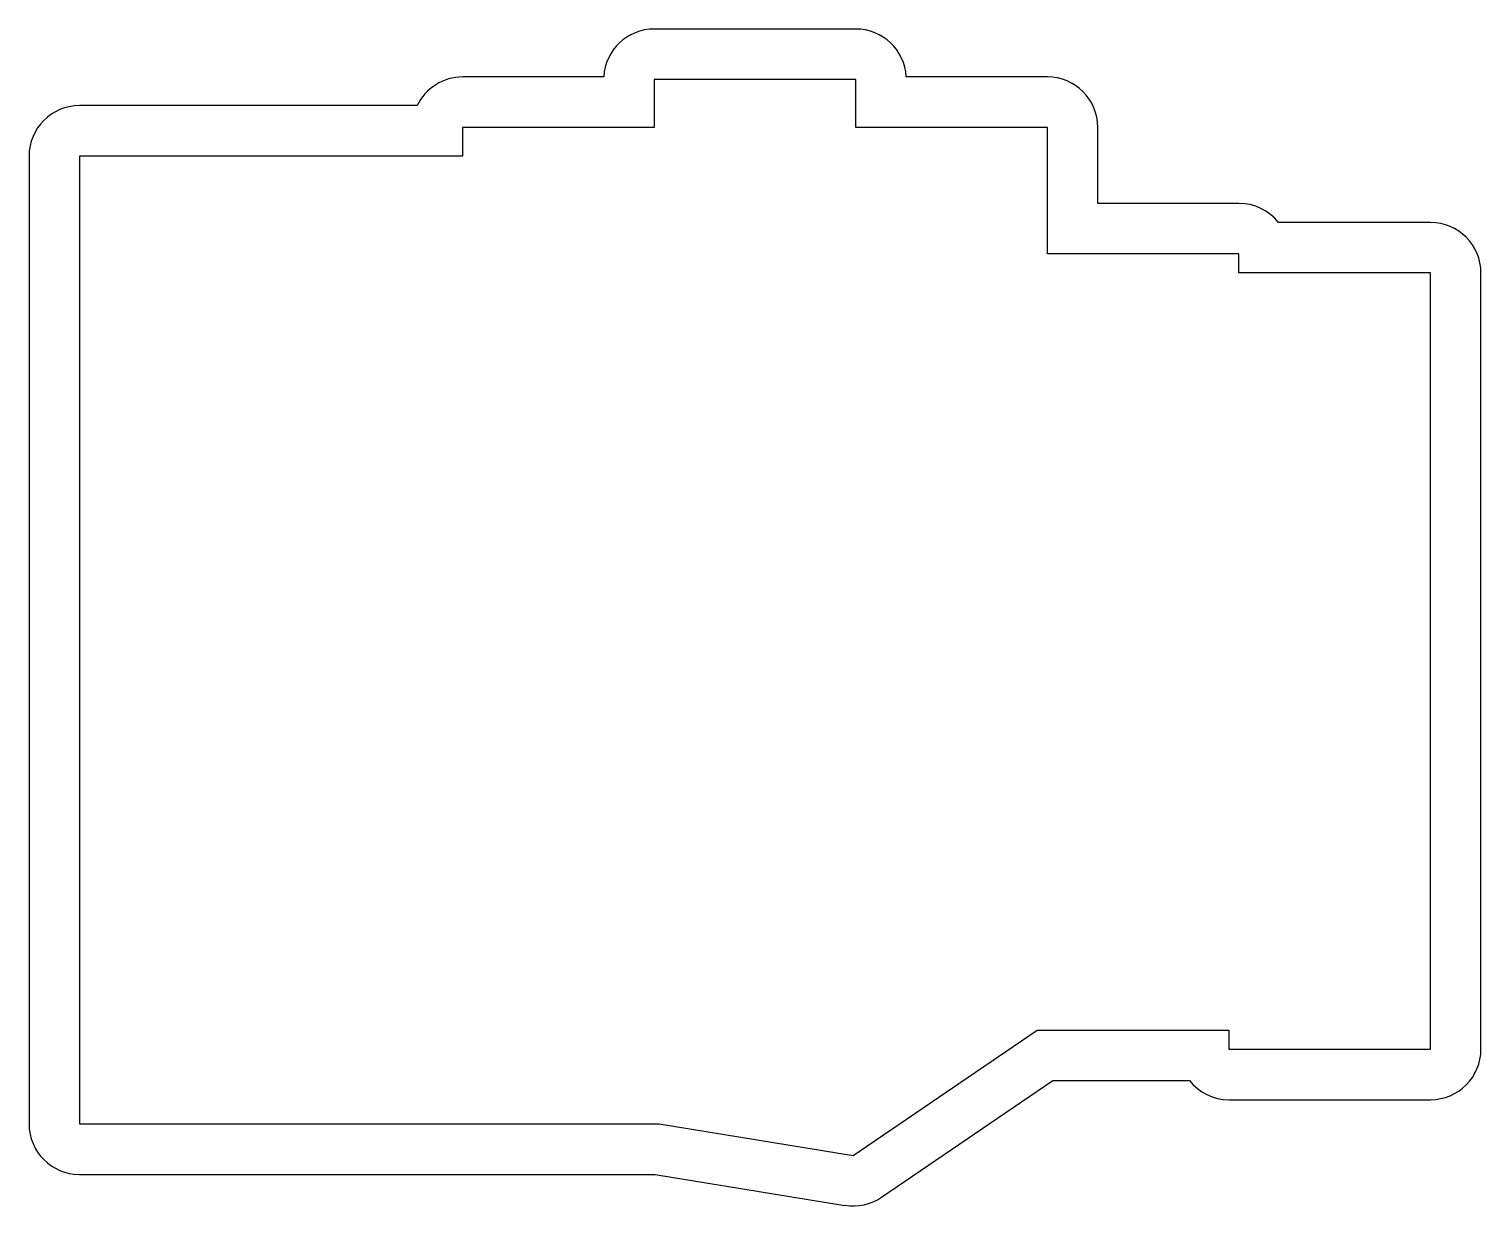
# Model space of a CAD drawing. Header units: millimetres. Extents: x 256 to 400, y -176 to -59.
import ezdxf

# ---------------------------------------------------------------- set-up
doc = ezdxf.new("R2010")
doc.units = ezdxf.units.MM

msp = doc.modelspace()

# ---------------------------------------------------------------- linework, layer by layer
for p, q in [((338, -58.81), (318, -58.81)), ((313.01, -63.56), (299, -63.56)), ((338, -63.81), (318, -63.81)), ((318, -63.81), (318, -68.56)), ((338, -68.56), (338, -63.81)), ((357, -63.56), (342.99, -63.56)), ((294.49, -66.41), (261, -66.41)), ((318, -68.56), (299, -68.56)), ((299, -68.56), (299, -71.41)), ((357, -68.56), (338, -68.56)), ((357, -81.1), (357, -68.56)), ((362, -76.1), (362, -68.56)), ((256, -71.41), (256, -167.41)), ((299, -71.41), (261, -71.41)), ((261, -71.41), (261, -167.41)), ((376, -76.1), (362, -76.1)), ((395, -78), (379.92, -78)), ((376, -81.1), (357, -81.1)), ((376, -83), (376, -81.1)), ((395, -83), (376, -83)), ((395, -160), (395, -83)), ((400, -160), (400, -83)), ((337.73, -170.54), (356, -158.1)), ((356, -158.1), (375, -158.1)), ((375, -158.1), (375, -160)), ((375, -160), (395, -160)), ((340.54, -174.67), (357.54, -163.1)), ((357.54, -163.1), (371.08, -163.1)), ((375, -165), (395, -165)), ((261, -167.41), (318.5, -167.41)), ((318.5, -167.41), (337.73, -170.54)), ((261, -172.41), (318.1, -172.41)), ((318.1, -172.41), (336.92, -175.48))]:
    msp.add_line(p, q)
for centre, start, end in [((318, -63.81), 90, 177.134), ((338, -63.81), 2.866, 90), ((299, -68.56), 90, 154.5324), ((357, -68.56), 0, 90), ((261, -71.41), 90, 180), ((376, -81.1), 38.3161, 90), ((395, -83), 0, 90), ((395, -160), 270, 0), ((375, -160), 218.3161, 270), ((261, -167.41), 180, 270), ((337.73, -170.54), 260.7476, 304.2487)]:
    msp.add_arc(centre, 5, start, end)

doc.saveas('drawing.dxf')
